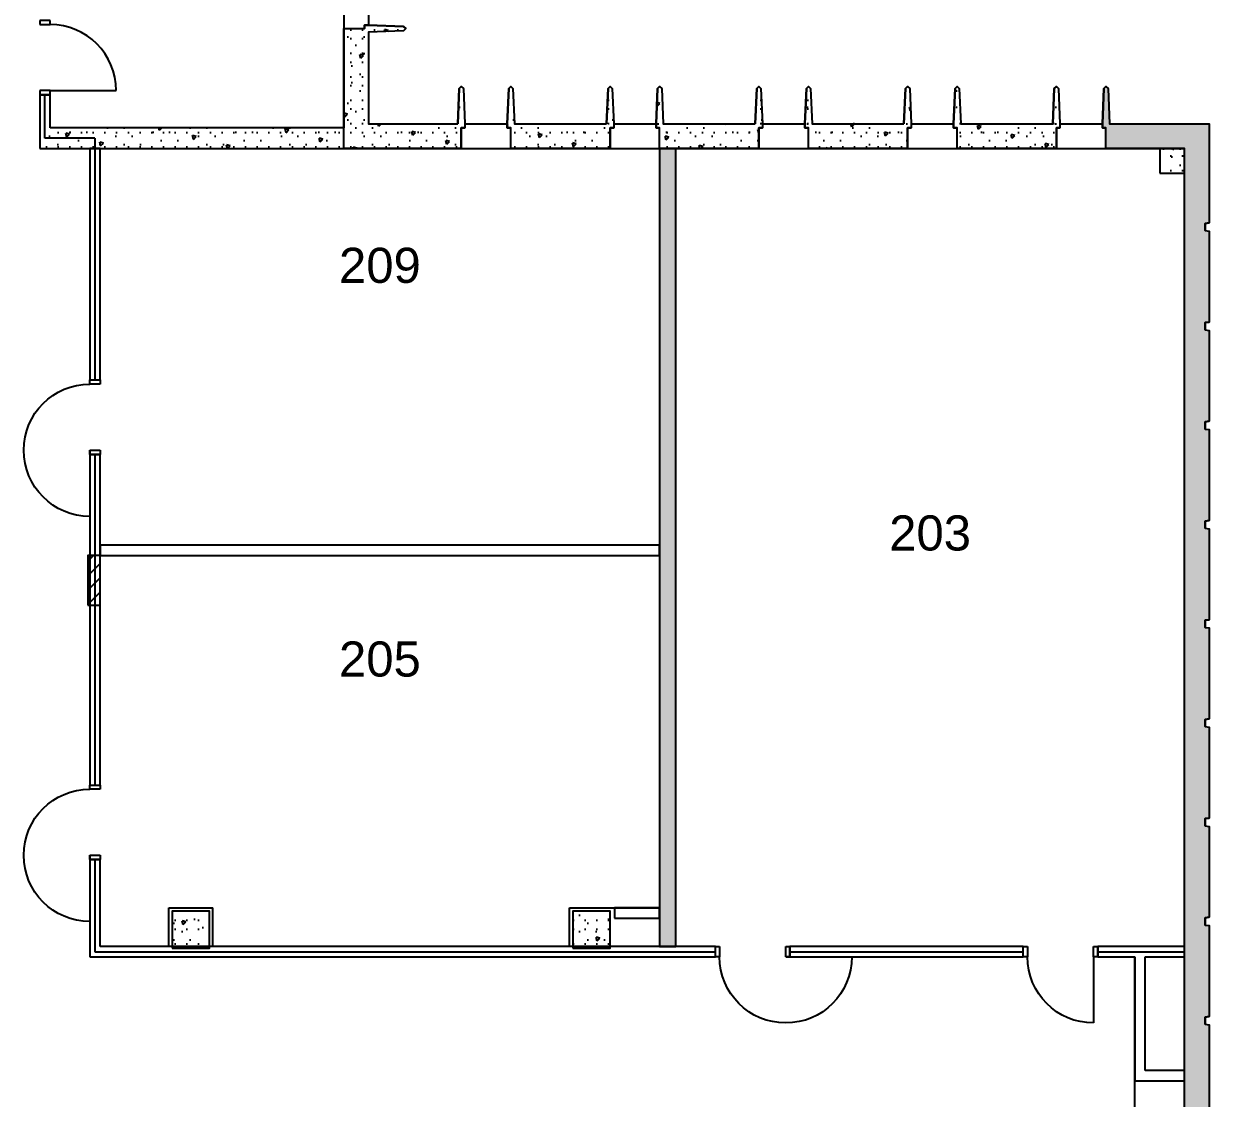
# Model space of a CAD drawing. Header units: inches. Extents: x 284 to 2008, y 299 to 1857.
# Drawn here: x 1435 to 2008, y 761 to 1281 of the extents above; entities that cross this region are included whole.
import ezdxf

# ---------------------------------------------------------------- set-up
doc = ezdxf.new("R2010")
doc.units = ezdxf.units.IN
doc.header["$MEASUREMENT"] = 0
for name, color, linetype in [('A-DOOR', 4, 'Continuous'), ('A-PFLR-NOTE', 3, 'Continuous'), ('A-WALL', 5, 'Continuous'), ('A-WALL-PATT', 1, 'Continuous'), ('S-COLS', 6, 'Continuous')]:
    doc.layers.add(name, color=color, linetype=linetype)
doc.styles.get("Standard").update_dxf_attribs({"font": 'arial.ttf'})
doc.linetypes.add('1 HR RATED', pattern='A,0,[1,PS-21.Shx,S=0.091429,R=0,X=0,Y=0],-14.4,0', length=14.4)
pattern_1 = [(45, (-7e-09, 7e-09), (-20.8303, 20.8303), [1.84252, -15.16535]), (45, (-4.402, 16.428), (-20.8303, 20.8303), [1.84252, -15.16535]), (105, (-7e-09, 7e-09), (28.45473, 7.62442), [1.84252, -15.16535]), (105, (12.026, 12.026), (28.45473, 7.62442), [1.84252, -15.16535]), (165, (1.303, 1.303), (7.62442, 28.45473), [1.84252, -15.16535]), (165, (13.33, 13.33), (7.62442, 28.45473), [1.84252, -15.16535]), (45, (-2.0044, 2.0044), (-4.008794, 4.008794), [0, -5.669291, 0, -8.503937]), (90, (-7e-09, 4.009), (-5.669291, -4e-16), [0, -4.251969, 0, -7.086614])]

# ---------------------------------------------------------------- blocks, each defined once
blk = doc.blocks.new('D1 Metal_128')
at = {"color": 0, "linetype": 'ByBlock'}
for p, q in [((-16, 0), (-18, 0)), ((-18, 0), (-18, -5)), ((-16, -5), (-16, 0)), ((18, 0), (16, 0)), ((16, 0), (16, -5)), ((16, 0), (48, 0)), ((18, -5), (18, 0)), ((-18, -5), (-16, -5)), ((16, -5), (18, -5))]:
    blk.add_line(p, q, dxfattribs=at)
blk.add_arc((16, 0), 32, 0, 180, dxfattribs=at)
blk = doc.blocks.new('D1 Metal_133')
at = {"color": 0, "linetype": 'ByBlock'}
for p, q in [((16, 0), (16, 32)), ((-16, 0), (-18, 0)), ((-18, 0), (-18, -5)), ((-16, -5), (-16, 0)), ((18, 0), (16, 0)), ((16, 0), (16, -5)), ((18, -5), (18, 0)), ((-18, -5), (-16, -5)), ((16, -5), (18, -5))]:
    blk.add_line(p, q, dxfattribs=at)
blk.add_arc((16, 0), 32, 90, 180, dxfattribs=at)
blk = doc.blocks.new('D1 Metal_142')
at = {"color": 0, "linetype": 'ByBlock'}
for p, q in [((-16, 0), (-18, 0)), ((-18, 0), (-18, -5)), ((-16, -5), (-16, 0)), ((18, 0), (16, 0)), ((16, 0), (16, -5)), ((16, 0), (48, 0)), ((18, -5), (18, 0)), ((-18, -5), (-16, -5)), ((16, -5), (18, -5))]:
    blk.add_line(p, q, dxfattribs=at)
blk.add_arc((16, 0), 32, 0, 180, dxfattribs=at)
blk = doc.blocks.new('D1 Metal_137')
at = {"color": 0, "linetype": 'ByBlock'}
for p, q in [((16, 0), (16, 32)), ((-16, 0), (-18, 0)), ((-18, 0), (-18, -5)), ((-16, -5), (-16, 0)), ((18, 0), (16, 0)), ((16, 0), (16, -5)), ((18, -5), (18, 0)), ((-18, -5), (-16, -5)), ((16, -5), (18, -5))]:
    blk.add_line(p, q, dxfattribs=at)
blk.add_arc((16, 0), 32, 90, 180, dxfattribs=at)

msp = doc.modelspace()

# ---------------------------------------------------------------- hatches: boundary and pattern name
at = {"layer": 'A-WALL-PATT'}
h = msp.add_hatch(dxfattribs=at)
h.set_pattern_fill('LIGHTWEIGHT_CONCRETE', color=256, style=0, pattern_type=2)
h.set_pattern_definition(pattern_1)
h.paths.add_polyline_path([(1644.74, 1232.78), (1645.49, 1249.78), (1646.49, 1250.78), (1647.49, 1249.78), (1648.24, 1232.78), (1648.24, 1230.78), (1646.49, 1230.78), (1646.49, 1220.78), (1589.59, 1220.78), (1589.59, 1278.78), (1599.59, 1278.78), (1599.59, 1280.53), (1601.59, 1280.53), (1618.59, 1279.78), (1619.59, 1278.78), (1618.59, 1277.78), (1601.59, 1277.03), (1601.59, 1232.78)])
h = msp.add_hatch(dxfattribs=at)
h.set_pattern_fill('LIGHTWEIGHT_CONCRETE', color=256, style=0, pattern_type=2)
h.set_pattern_definition(pattern_1)
h.paths.add_polyline_path([(1716.74, 1232.78), (1717.49, 1249.78), (1718.49, 1250.78), (1719.49, 1249.78), (1720.24, 1232.78), (1720.24, 1230.78), (1718.49, 1230.78), (1718.49, 1220.78), (1670.49, 1220.78), (1670.49, 1230.78), (1668.74, 1230.78), (1668.74, 1232.78), (1669.49, 1249.78), (1670.49, 1250.78), (1671.49, 1249.78), (1672.24, 1232.78)])
h = msp.add_hatch(dxfattribs=at)
h.set_pattern_fill('LIGHTWEIGHT_CONCRETE', color=256, style=0, pattern_type=2)
h.set_pattern_definition(pattern_1)
h.paths.add_polyline_path([(1788.74, 1232.78), (1789.49, 1249.78), (1790.49, 1250.78), (1791.49, 1249.78), (1792.24, 1232.78), (1792.24, 1230.78), (1790.49, 1230.78), (1790.49, 1220.78), (1742.49, 1220.78), (1742.49, 1230.78), (1740.74, 1230.78), (1740.74, 1232.78), (1741.49, 1249.78), (1742.49, 1250.78), (1743.49, 1249.78), (1744.24, 1232.78)])
h = msp.add_hatch(dxfattribs=at)
h.set_pattern_fill('LIGHTWEIGHT_CONCRETE', color=256, style=0, pattern_type=2)
h.set_pattern_definition(pattern_1)
h.paths.add_polyline_path([(1860.74, 1232.78), (1861.49, 1249.78), (1862.49, 1250.78), (1863.49, 1249.78), (1864.24, 1232.78), (1864.24, 1230.78), (1862.49, 1230.78), (1862.49, 1220.78), (1814.49, 1220.78), (1814.49, 1230.78), (1812.74, 1230.78), (1812.74, 1232.78), (1813.49, 1249.78), (1814.49, 1250.78), (1815.49, 1249.78), (1816.24, 1232.78)])
h = msp.add_hatch(dxfattribs=at)
h.set_pattern_fill('LIGHTWEIGHT_CONCRETE', color=256, style=0, pattern_type=2)
h.set_pattern_definition(pattern_1)
h.paths.add_polyline_path([(1932.74, 1232.78), (1933.49, 1249.78), (1934.49, 1250.78), (1935.49, 1249.78), (1936.24, 1232.78), (1936.24, 1230.78), (1934.49, 1230.78), (1934.49, 1220.78), (1886.49, 1220.78), (1886.49, 1230.78), (1884.74, 1230.78), (1884.74, 1232.78), (1885.49, 1249.78), (1886.49, 1250.78), (1887.49, 1249.78), (1888.24, 1232.78)])
h = msp.add_hatch(dxfattribs=at)
h.set_pattern_fill('LIGHTWEIGHT_CONCRETE', color=256, style=0, pattern_type=2)
h.set_pattern_definition(pattern_1)
h.paths.add_polyline_path([(2008.49, 1232.78), (2008.49, 1184.78), (2006.49, 1184.53), (2006.49, 1181.03), (2008.49, 1180.78), (2008.49, 1136.78), (2006.49, 1136.53), (2006.49, 1133.03), (2008.49, 1132.78), (2008.49, 1088.78), (2006.49, 1088.53), (2006.49, 1085.03), (2008.49, 1084.78), (2008.49, 1040.78), (2006.49, 1040.53), (2006.49, 1037.03), (2008.49, 1036.78), (2008.49, 992.78), (2006.49, 992.53), (2006.49, 989.03), (2008.49, 988.78), (2008.49, 944.78), (2006.49, 944.53), (2006.49, 941.03), (2008.49, 940.78), (2008.49, 896.78), (2006.49, 896.53), (2006.49, 893.03), (2008.49, 892.78), (2008.49, 848.78), (2006.49, 848.53), (2006.49, 845.03), (2008.49, 844.78), (2008.49, 800.78), (2006.49, 800.53), (2006.49, 797.03), (2008.49, 796.78), (2008.49, 752.78), (2006.49, 752.53), (2006.49, 749.03), (2008.49, 748.78), (2008.49, 704.78), (2006.49, 704.53), (2006.49, 701.03), (2008.49, 700.78), (2008.49, 656.78), (2006.49, 656.53), (2006.49, 653.03), (2008.49, 652.78), (2008.49, 608.78), (2006.49, 608.53), (2006.49, 605.03), (2008.49, 604.78), (2008.49, 583.52), (1996.49, 583.52), (1996.49, 1220.78), (1958.49, 1220.78), (1958.49, 1230.78), (1956.74, 1230.78), (1956.74, 1232.78), (1957.49, 1249.78), (1958.49, 1250.78), (1959.49, 1249.78), (1960.24, 1232.78)])
h = msp.add_hatch(dxfattribs=at)
h.set_pattern_fill('LIGHTWEIGHT_CONCRETE', color=256, style=0, pattern_type=2)
h.set_pattern_definition(pattern_1)
h.paths.add_polyline_path([(1442.46, 1220.78), (1589.59, 1220.78), (1589.59, 1230.78), (1447.46, 1230.78)], flags=0)
h = msp.add_hatch(dxfattribs=at)
h.set_pattern_fill('45_', color=256, style=0, pattern_type=2)
h.set_pattern_definition([(45, (-7e-09, 7e-09), (-1.4142136, 1.4142136), [0, -2])])
h.paths.add_polyline_path([(1742.49, 1220.78), (1742.49, 834.65), (1750.24, 834.65), (1750.24, 1220.78)], flags=0)
h = msp.add_hatch(dxfattribs=at)
h.set_pattern_fill('LIGHTWEIGHT_CONCRETE', color=256, style=0, pattern_type=2)
h.set_pattern_definition(pattern_1)
h.paths.add_polyline_path([(1984.49, 1208.78), (1996.49, 1208.78), (1996.49, 1220.78), (1984.49, 1220.78)], flags=0)
h = msp.add_hatch(dxfattribs=at)
h.set_pattern_fill('COMMON_BRICK', color=256, style=0, pattern_type=2)
h.set_pattern_definition([(45, (-7e-09, 7e-09), (-3.474288, 3.474288), [])])
h.paths.add_polyline_path([(1465.71, 999.78), (1471.71, 999.78), (1471.71, 1023.78), (1465.71, 1023.78)])
h = msp.add_hatch(dxfattribs=at)
h.set_pattern_fill('LIGHTWEIGHT_CONCRETE', color=256, style=0, pattern_type=2)
h.set_pattern_definition(pattern_1)
h.paths.add_polyline_path([(1506.59, 833.78), (1524.59, 833.78), (1524.59, 851.78), (1506.59, 851.78)], flags=0)
h = msp.add_hatch(dxfattribs=at)
h.set_pattern_fill('LIGHTWEIGHT_CONCRETE', color=256, style=0, pattern_type=2)
h.set_pattern_definition(pattern_1)
h.paths.add_polyline_path([(1700.49, 833.78), (1718.49, 833.78), (1718.49, 851.78), (1700.49, 851.78)], flags=0)

# ---------------------------------------------------------------- linework, layer by layer
at = {"layer": 'A-DOOR', "linetype": 'Continuous'}
for p, q in [((1442.46, 1246.78), (1447.46, 1246.78)), ((1466.71, 1072.78), (1471.71, 1072.78)), ((1466.71, 876.78), (1471.71, 876.78)), ((1805.49, 829.65), (1805.49, 834.65)), ((1954.49, 829.65), (1954.49, 834.65))]:
    msp.add_line(p, q, dxfattribs=at)
at = {"layer": 'A-WALL', "linetype": 'Continuous'}
for p, q in [((1589.59, 1302.78), (1589.59, 1278.78)), ((1601.59, 1301.03), (1601.59, 1280.53)), ((1601.59, 1280.53), (1599.59, 1280.53)), ((1599.59, 1280.53), (1599.59, 1278.78)), ((1618.59, 1279.78), (1601.59, 1280.53)), ((1619.59, 1278.78), (1618.59, 1279.78)), ((1589.59, 1278.78), (1599.59, 1278.78)), ((1589.59, 1278.78), (1589.59, 1230.78)), ((1618.59, 1277.78), (1601.59, 1277.03)), ((1601.59, 1277.03), (1601.59, 1232.78)), ((1619.59, 1278.78), (1618.59, 1277.78)), ((1442.46, 1246.78), (1442.46, 1220.78)), ((1447.46, 1246.78), (1442.46, 1246.78)), ((1447.46, 1230.78), (1447.46, 1246.78)), ((1645.49, 1249.78), (1644.74, 1232.78)), ((1646.49, 1250.78), (1645.49, 1249.78)), ((1646.49, 1250.78), (1647.49, 1249.78)), ((1647.49, 1249.78), (1648.24, 1232.78)), ((1669.49, 1249.78), (1668.74, 1232.78)), ((1670.49, 1250.78), (1669.49, 1249.78)), ((1670.49, 1250.78), (1671.49, 1249.78)), ((1671.49, 1249.78), (1672.24, 1232.78)), ((1717.49, 1249.78), (1716.74, 1232.78)), ((1718.49, 1250.78), (1717.49, 1249.78)), ((1718.49, 1250.78), (1719.49, 1249.78)), ((1719.49, 1249.78), (1720.24, 1232.78)), ((1741.49, 1249.78), (1740.74, 1232.78)), ((1742.49, 1250.78), (1741.49, 1249.78)), ((1742.49, 1250.78), (1743.49, 1249.78)), ((1743.49, 1249.78), (1744.24, 1232.78)), ((1789.49, 1249.78), (1788.74, 1232.78)), ((1790.49, 1250.78), (1789.49, 1249.78)), ((1790.49, 1250.78), (1791.49, 1249.78)), ((1791.49, 1249.78), (1792.24, 1232.78)), ((1813.49, 1249.78), (1812.74, 1232.78)), ((1814.49, 1250.78), (1813.49, 1249.78)), ((1814.49, 1250.78), (1815.49, 1249.78)), ((1815.49, 1249.78), (1816.24, 1232.78)), ((1861.49, 1249.78), (1860.74, 1232.78)), ((1862.49, 1250.78), (1861.49, 1249.78)), ((1862.49, 1250.78), (1863.49, 1249.78)), ((1863.49, 1249.78), (1864.24, 1232.78)), ((1885.49, 1249.78), (1884.74, 1232.78)), ((1886.49, 1250.78), (1885.49, 1249.78)), ((1886.49, 1250.78), (1887.49, 1249.78)), ((1887.49, 1249.78), (1888.24, 1232.78)), ((1933.49, 1249.78), (1932.74, 1232.78)), ((1934.49, 1250.78), (1933.49, 1249.78)), ((1934.49, 1250.78), (1935.49, 1249.78)), ((1935.49, 1249.78), (1936.24, 1232.78)), ((1957.49, 1249.78), (1956.74, 1232.78)), ((1958.49, 1250.78), (1957.49, 1249.78)), ((1958.49, 1250.78), (1959.49, 1249.78)), ((1959.49, 1249.78), (1960.24, 1232.78)), ((1589.59, 1230.78), (1447.46, 1230.78)), ((1589.59, 1220.78), (1589.59, 1230.78)), ((1601.59, 1232.78), (1644.74, 1232.78)), ((1646.49, 1230.78), (1648.24, 1230.78)), ((1646.49, 1220.78), (1646.49, 1230.78)), ((1648.24, 1232.78), (1668.74, 1232.78)), ((1648.24, 1232.78), (1648.24, 1230.78)), ((1668.74, 1232.78), (1668.74, 1230.78)), ((1668.74, 1230.78), (1670.49, 1230.78)), ((1670.49, 1220.78), (1670.49, 1230.78)), ((1672.24, 1232.78), (1716.74, 1232.78)), ((1718.49, 1230.78), (1720.24, 1230.78)), ((1718.49, 1220.78), (1718.49, 1230.78)), ((1720.24, 1232.78), (1720.24, 1230.78)), ((1720.24, 1232.78), (1740.74, 1232.78)), ((1740.74, 1232.78), (1740.74, 1230.78)), ((1740.74, 1230.78), (1742.49, 1230.78)), ((1742.49, 1220.78), (1742.49, 1230.78)), ((1744.24, 1232.78), (1788.74, 1232.78)), ((1790.49, 1230.78), (1792.24, 1230.78)), ((1790.49, 1220.78), (1790.49, 1230.78)), ((1792.24, 1232.78), (1812.74, 1232.78)), ((1792.24, 1232.78), (1792.24, 1230.78)), ((1812.74, 1232.78), (1812.74, 1230.78)), ((1812.74, 1230.78), (1814.49, 1230.78)), ((1814.49, 1220.78), (1814.49, 1230.78)), ((1816.24, 1232.78), (1860.74, 1232.78)), ((1862.49, 1230.78), (1864.24, 1230.78)), ((1862.49, 1220.78), (1862.49, 1230.78)), ((1864.24, 1232.78), (1884.74, 1232.78)), ((1864.24, 1232.78), (1864.24, 1230.78)), ((1884.74, 1232.78), (1884.74, 1230.78)), ((1884.74, 1230.78), (1886.49, 1230.78)), ((1886.49, 1220.78), (1886.49, 1230.78)), ((1888.24, 1232.78), (1932.74, 1232.78)), ((1934.49, 1230.78), (1936.24, 1230.78)), ((1934.49, 1220.78), (1934.49, 1230.78)), ((1936.24, 1232.78), (1956.74, 1232.78)), ((1936.24, 1232.78), (1936.24, 1230.78)), ((1956.74, 1232.78), (1956.74, 1230.78)), ((1956.74, 1230.78), (1958.49, 1230.78)), ((1958.49, 1220.78), (1958.49, 1230.78)), ((1960.24, 1232.78), (2008.49, 1232.78)), ((2008.49, 1232.78), (2008.49, 1184.78)), ((1442.46, 1220.78), (1589.59, 1220.78)), ((1466.71, 1220.78), (1466.71, 1108.78)), ((1471.71, 1220.78), (1466.71, 1220.78)), ((1471.71, 1108.78), (1471.71, 1220.78)), ((1589.59, 1220.78), (1670.49, 1220.78)), ((1670.49, 1220.78), (1718.49, 1220.78)), ((1718.49, 1220.78), (1742.49, 1220.78)), ((1742.49, 1220.78), (1790.49, 1220.78)), ((1742.49, 1220.78), (1742.49, 834.65)), ((1750.24, 1220.78), (1742.49, 1220.78)), ((1750.24, 834.65), (1750.24, 1220.78)), ((1790.49, 1220.78), (1814.49, 1220.78)), ((1814.49, 1220.78), (1862.49, 1220.78)), ((1862.49, 1220.78), (1886.49, 1220.78)), ((1886.49, 1220.78), (1934.49, 1220.78)), ((1934.49, 1220.78), (1958.49, 1220.78)), ((1958.49, 1220.78), (1996.49, 1220.78)), ((1996.49, 469.29), (1996.49, 1220.78)), ((2006.49, 1184.53), (2008.49, 1184.78)), ((2006.49, 1181.03), (2006.49, 1184.53)), ((2006.49, 1181.03), (2008.49, 1180.78)), ((2008.49, 1180.78), (2008.49, 1136.78)), ((2006.49, 1136.53), (2008.49, 1136.78)), ((2006.49, 1133.03), (2006.49, 1136.53)), ((2006.49, 1133.03), (2008.49, 1132.78)), ((2008.49, 1132.78), (2008.49, 1088.78)), ((1466.71, 1108.78), (1471.71, 1108.78)), ((2006.49, 1088.53), (2008.49, 1088.78)), ((2006.49, 1085.03), (2006.49, 1088.53)), ((2006.49, 1085.03), (2008.49, 1084.78)), ((2008.49, 1084.78), (2008.49, 1040.78)), ((1466.71, 1072.78), (1466.71, 912.78)), ((1471.71, 1072.78), (1466.71, 1072.78)), ((1471.71, 912.78), (1471.71, 1072.78)), ((2006.49, 1040.53), (2008.49, 1040.78)), ((2006.49, 1037.03), (2006.49, 1040.53)), ((2006.49, 1037.03), (2008.49, 1036.78)), ((2008.49, 1036.78), (2008.49, 992.78)), ((1742.49, 1028.78), (1471.71, 1028.78)), ((1471.71, 1028.78), (1471.71, 1023.78)), ((1742.49, 1023.78), (1742.49, 1028.78)), ((1471.71, 1023.78), (1742.49, 1023.78)), ((2006.49, 992.53), (2008.49, 992.78)), ((2006.49, 989.03), (2006.49, 992.53)), ((2006.49, 989.03), (2008.49, 988.78)), ((2008.49, 988.78), (2008.49, 944.78)), ((2006.49, 944.53), (2008.49, 944.78)), ((2006.49, 941.03), (2006.49, 944.53)), ((2006.49, 941.03), (2008.49, 940.78)), ((2008.49, 940.78), (2008.49, 896.78)), ((1466.71, 912.78), (1471.71, 912.78)), ((2006.49, 896.53), (2008.49, 896.78)), ((2006.49, 893.03), (2006.49, 896.53)), ((2006.49, 893.03), (2008.49, 892.78)), ((2008.49, 892.78), (2008.49, 848.78)), ((1466.71, 876.78), (1466.71, 829.65)), ((1471.71, 876.78), (1466.71, 876.78)), ((1471.71, 834.65), (1471.71, 876.78)), ((1504.96, 834.65), (1504.96, 853.4)), ((1504.96, 853.4), (1526.21, 853.4)), ((1526.21, 834.65), (1526.21, 853.4)), ((1698.87, 834.65), (1698.87, 853.4)), ((1698.87, 853.4), (1742.49, 853.4)), ((1742.49, 853.4), (1720.68, 853.4)), ((1720.68, 853.4), (1720.68, 848.4)), ((1742.49, 848.4), (1742.49, 853.4)), ((1720.68, 848.4), (1742.49, 848.4)), ((2006.49, 848.53), (2008.49, 848.78)), ((2006.49, 845.03), (2006.49, 848.53)), ((2006.49, 845.03), (2008.49, 844.78)), ((2008.49, 844.78), (2008.49, 800.78)), ((1769.49, 834.65), (1471.71, 834.65)), ((1742.49, 834.65), (1750.24, 834.65)), ((1769.49, 829.65), (1769.49, 834.65)), ((1918.49, 834.65), (1805.49, 834.65)), ((1805.49, 834.65), (1805.49, 829.65)), ((1918.49, 829.65), (1918.49, 834.65)), ((1996.49, 834.65), (1954.49, 834.65)), ((1954.49, 834.65), (1954.49, 829.65)), ((1996.49, 829.65), (1996.49, 834.65)), ((1466.71, 829.65), (1769.49, 829.65)), ((1805.49, 829.65), (1918.49, 829.65)), ((1954.49, 829.65), (1972.49, 829.65)), ((1972.49, 571.78), (1972.49, 829.65)), ((1972.49, 829.65), (1972.49, 769.65)), ((1977.49, 774.65), (1977.49, 829.65)), ((1977.49, 829.65), (1996.49, 829.65)), ((2006.49, 800.53), (2008.49, 800.78)), ((2006.49, 797.03), (2006.49, 800.53)), ((2006.49, 797.03), (2008.49, 796.78)), ((2008.49, 796.78), (2008.49, 752.78)), ((1996.49, 774.65), (1977.49, 774.65)), ((1996.49, 769.65), (1996.49, 774.65)), ((1972.49, 769.65), (1996.49, 769.65))]:
    msp.add_line(p, q, dxfattribs=at)
for points in [[(1644.74, 1232.78), (1645.49, 1249.78), (1646.49, 1250.78), (1647.49, 1249.78), (1648.24, 1232.78), (1648.24, 1230.78), (1646.49, 1230.78), (1646.49, 1220.78), (1589.59, 1220.78), (1589.59, 1278.78), (1599.59, 1278.78), (1599.59, 1280.53), (1601.59, 1280.53), (1618.59, 1279.78), (1619.59, 1278.78), (1618.59, 1277.78), (1601.59, 1277.03), (1601.59, 1232.78)], [(1716.74, 1232.78), (1717.49, 1249.78), (1718.49, 1250.78), (1719.49, 1249.78), (1720.24, 1232.78), (1720.24, 1230.78), (1718.49, 1230.78), (1718.49, 1220.78), (1670.49, 1220.78), (1670.49, 1230.78), (1668.74, 1230.78), (1668.74, 1232.78), (1669.49, 1249.78), (1670.49, 1250.78), (1671.49, 1249.78), (1672.24, 1232.78)], [(1788.74, 1232.78), (1789.49, 1249.78), (1790.49, 1250.78), (1791.49, 1249.78), (1792.24, 1232.78), (1792.24, 1230.78), (1790.49, 1230.78), (1790.49, 1220.78), (1742.49, 1220.78), (1742.49, 1230.78), (1740.74, 1230.78), (1740.74, 1232.78), (1741.49, 1249.78), (1742.49, 1250.78), (1743.49, 1249.78), (1744.24, 1232.78)], [(1860.74, 1232.78), (1861.49, 1249.78), (1862.49, 1250.78), (1863.49, 1249.78), (1864.24, 1232.78), (1864.24, 1230.78), (1862.49, 1230.78), (1862.49, 1220.78), (1814.49, 1220.78), (1814.49, 1230.78), (1812.74, 1230.78), (1812.74, 1232.78), (1813.49, 1249.78), (1814.49, 1250.78), (1815.49, 1249.78), (1816.24, 1232.78)], [(1932.74, 1232.78), (1933.49, 1249.78), (1934.49, 1250.78), (1935.49, 1249.78), (1936.24, 1232.78), (1936.24, 1230.78), (1934.49, 1230.78), (1934.49, 1220.78), (1886.49, 1220.78), (1886.49, 1230.78), (1884.74, 1230.78), (1884.74, 1232.78), (1885.49, 1249.78), (1886.49, 1250.78), (1887.49, 1249.78), (1888.24, 1232.78)], [(1984.49, 1208.78), (1996.49, 1208.78), (1996.49, 1220.78), (1984.49, 1220.78)], [(1465.71, 999.78), (1471.71, 999.78), (1471.71, 1023.78), (1465.71, 1023.78)]]:
    msp.add_lwpolyline(points, close=True, dxfattribs=at)
msp.add_lwpolyline([(1996.49, 583.52), (1996.49, 1220.78), (1958.49, 1220.78), (1958.49, 1230.78), (1956.74, 1230.78), (1956.74, 1232.78), (1957.49, 1249.78), (1958.49, 1250.78), (1959.49, 1249.78), (1960.24, 1232.78), (2008.49, 1232.78), (2008.49, 1184.78), (2006.49, 1184.53), (2006.49, 1181.03), (2008.49, 1180.78), (2008.49, 1136.78), (2006.49, 1136.53), (2006.49, 1133.03), (2008.49, 1132.78), (2008.49, 1088.78), (2006.49, 1088.53), (2006.49, 1085.03), (2008.49, 1084.78), (2008.49, 1040.78), (2006.49, 1040.53), (2006.49, 1037.03), (2008.49, 1036.78), (2008.49, 992.78), (2006.49, 992.53), (2006.49, 989.03), (2008.49, 988.78), (2008.49, 944.78), (2006.49, 944.53), (2006.49, 941.03), (2008.49, 940.78), (2008.49, 896.78), (2006.49, 896.53), (2006.49, 893.03), (2008.49, 892.78), (2008.49, 848.78), (2006.49, 848.53), (2006.49, 845.03), (2008.49, 844.78), (2008.49, 800.78), (2006.49, 800.53), (2006.49, 797.03), (2008.49, 796.78), (2008.49, 752.78)], dxfattribs=at)
at = {"layer": 'A-WALL-PATT', "linetype": '1 HR RATED'}
for p, q in [((1444.96, 1225.78), (1444.96, 1246.78)), ((1469.21, 1225.78), (1444.96, 1225.78)), ((1469.21, 1225.78), (1469.21, 1108.78)), ((1469.21, 1072.78), (1469.21, 912.78)), ((1469.21, 876.78), (1469.21, 832.15)), ((1469.21, 832.15), (1769.49, 832.15)), ((1805.49, 832.15), (1918.49, 832.15)), ((1954.49, 832.15), (1996.49, 832.15))]:
    msp.add_line(p, q, dxfattribs=at)
at = {"layer": 'S-COLS', "linetype": 'Continuous'}
for points in [[(1506.59, 833.78), (1524.59, 833.78), (1524.59, 851.78), (1506.59, 851.78)], [(1700.49, 833.78), (1718.49, 833.78), (1718.49, 851.78), (1700.49, 851.78)]]:
    msp.add_lwpolyline(points, close=True, dxfattribs=at)

# ---------------------------------------------------------------- block references
at = {"layer": 'A-DOOR', "linetype": 'Continuous', "rotation": 270}
msp.add_blockref('D1 Metal_133', (1447.46, 1264.78), dxfattribs=at)
at = {"layer": 'A-DOOR', "linetype": 'Continuous'}
for name, p, xscale, rotation in [('D1 Metal_142', (1466.71, 1090.78), -1, 90), ('D1 Metal_142', (1466.71, 894.78), -1, 90), ('D1 Metal_128', (1787.49, 829.65), -0.9999999999999998, 180), ('D1 Metal_137', (1936.49, 829.65), -0.9999999999999998, 180)]:
    msp.add_blockref(name, p, dxfattribs=dict(at, xscale=xscale, rotation=rotation))

# ---------------------------------------------------------------- texts
at = {"layer": 'A-PFLR-NOTE', "char_height": 17, "width": 30.9846, "attachment_point": 8}
for s, insert, line_spacing_factor in [('209', (1607.1, 1155.5), 0.983848), ('203', (1873.37, 1026.01), 0.983857), ('205', (1607.1, 965.02), 0.994691)]:
    msp.add_mtext(s, dxfattribs=dict(at, insert=insert, line_spacing_factor=line_spacing_factor))

doc.saveas('drawing.dxf')
